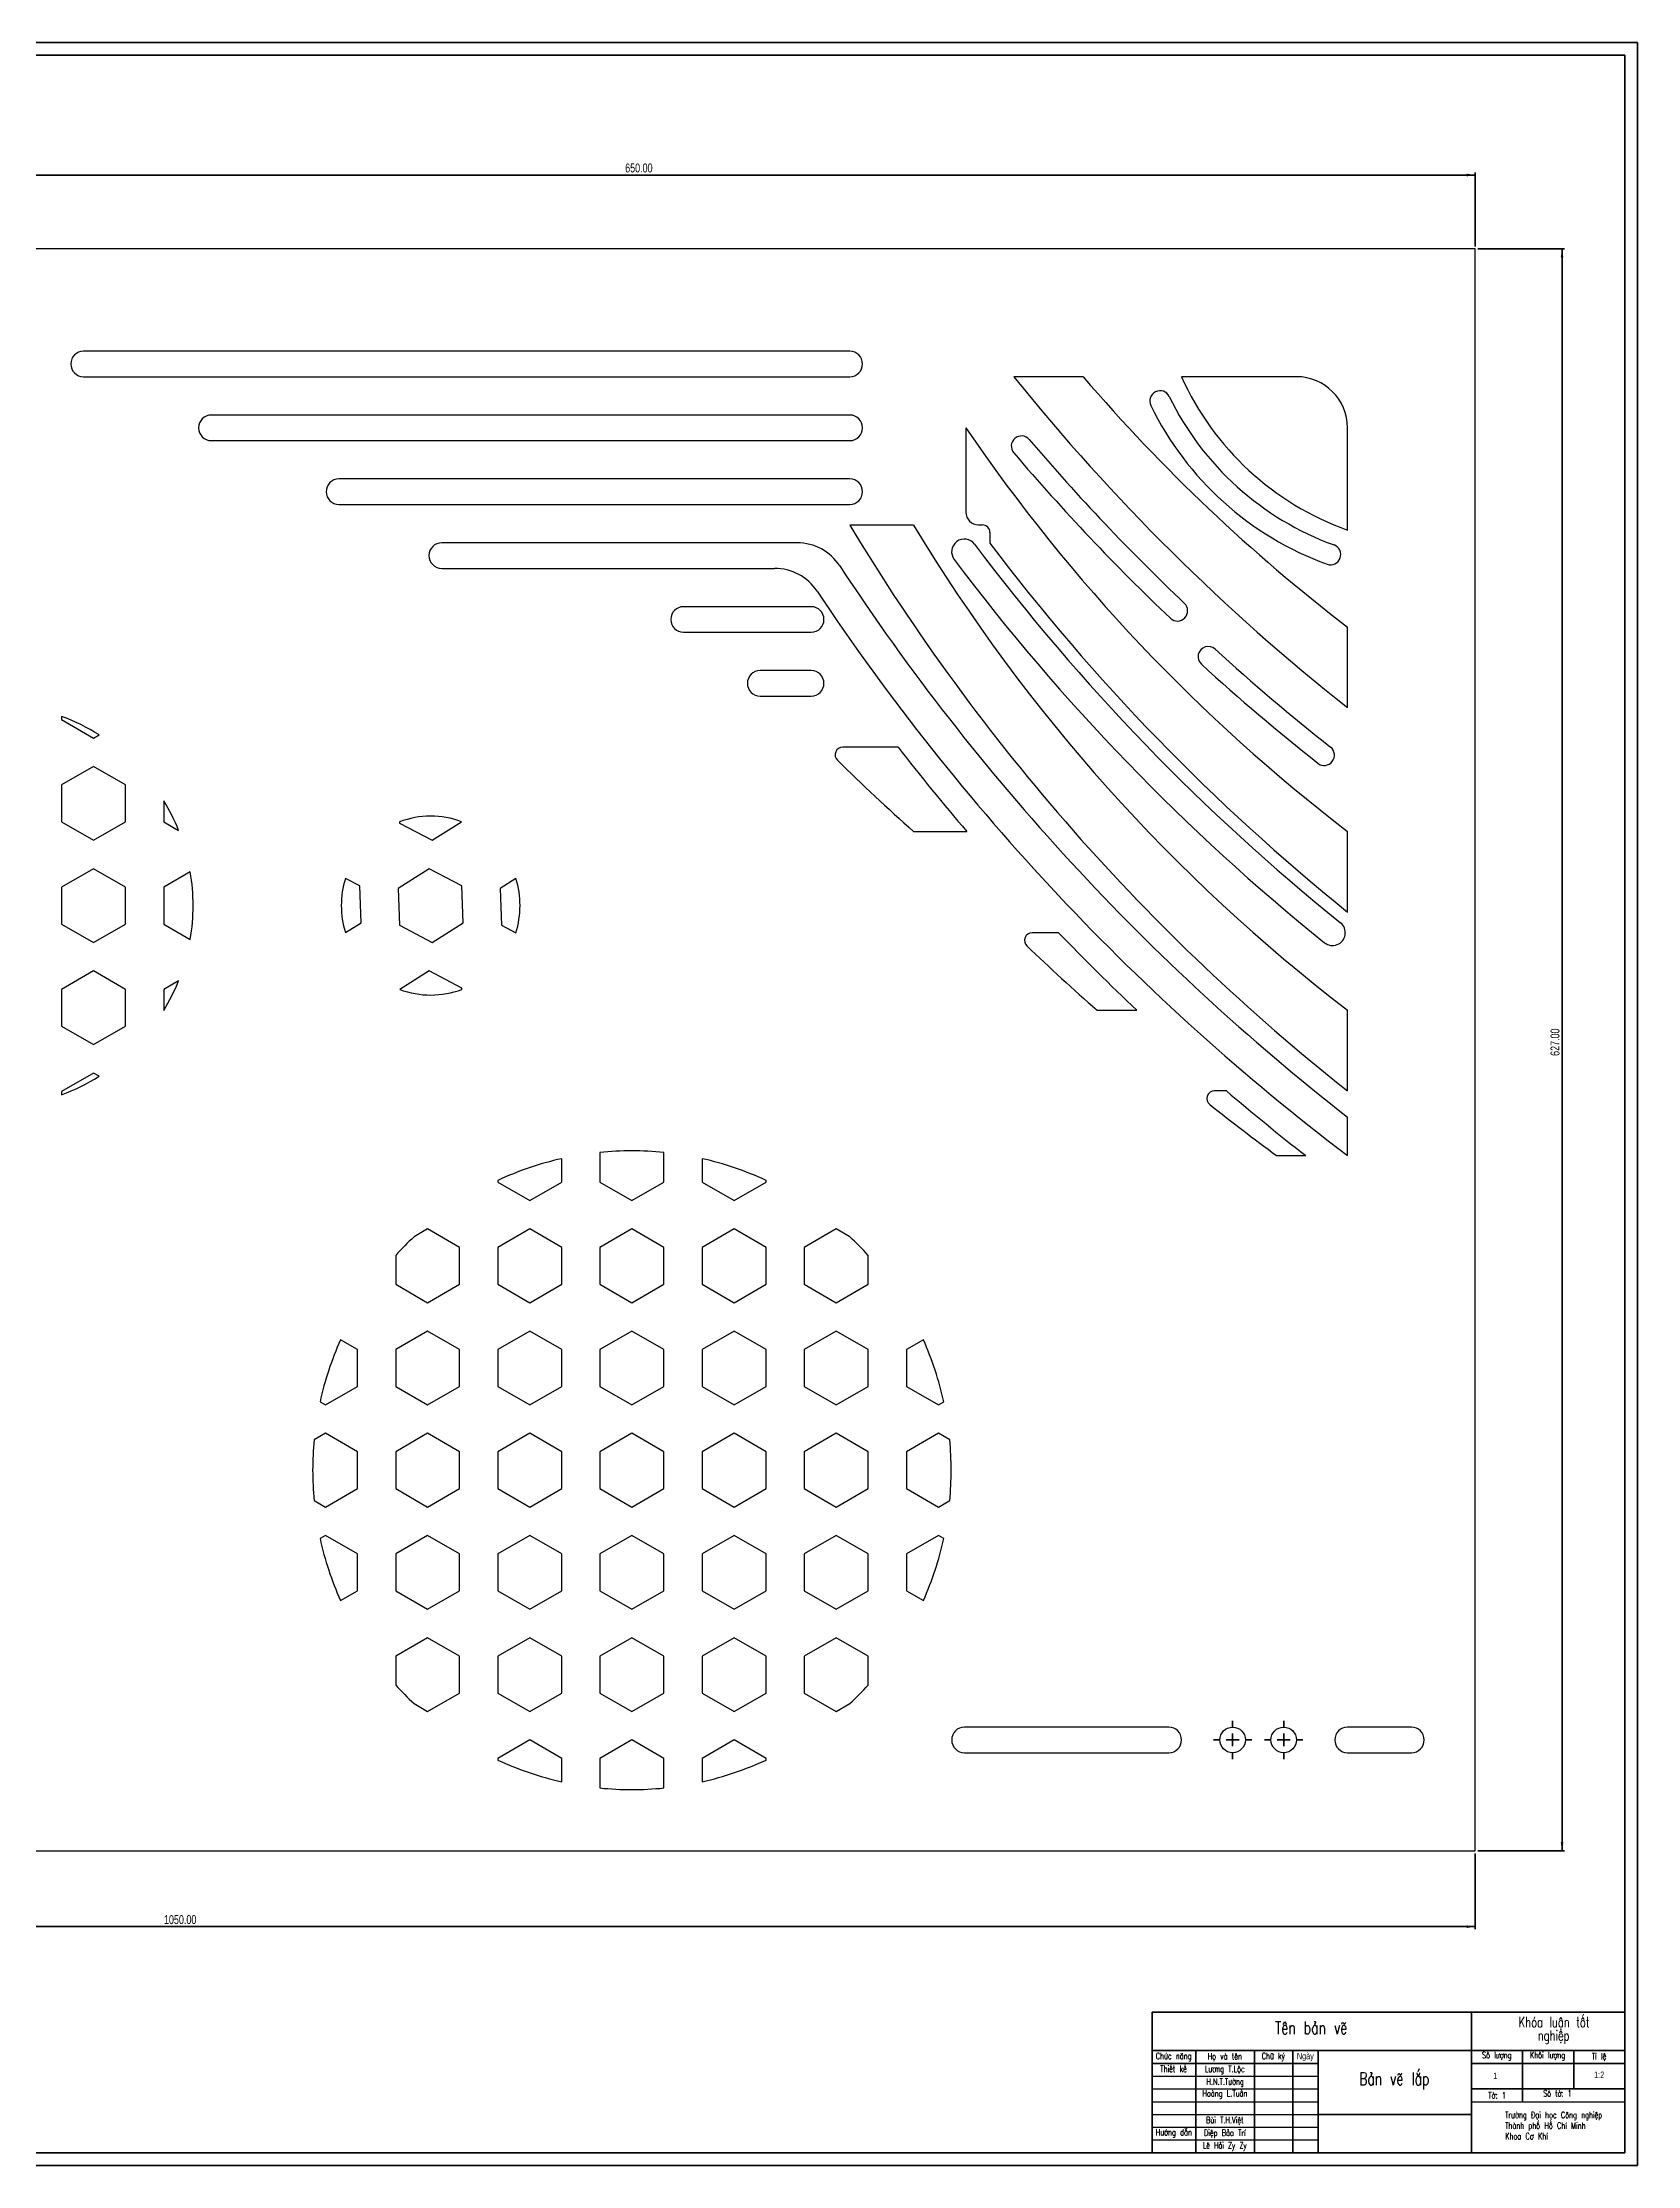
# Model space of a CAD drawing. Header units: millimetres. Extents: x 10 to 1179, y 5 to 836.
# Drawn here: x 554 to 1179, y 5 to 836 of the extents above; entities that cross this region are included whole.
import ezdxf

# ---------------------------------------------------------------- set-up
doc = ezdxf.new("R2010")
doc.units = ezdxf.units.MM
for name, color, linetype, lineweight in [('AM_0', 179, 'Continuous', 50), ('AM_5', 3, 'Continuous', 25), ('NET_DAM', 179, 'Continuous', 50), ('SLD-0', 179, 'Continuous', 50)]:
    doc.layers.add(name, color=color, linetype=linetype, lineweight=lineweight)
doc.styles.add('SLDTEXTSTYLE0', font='TXT', dxfattribs={"width": 0.710611, "bigfont": 'bigfont'})
doc.styles.add('SLDTEXTSTYLE1', font='TXT', dxfattribs={"width": 0.710611})
doc.styles.add('SLDTEXTSTYLE2', font='TXT', dxfattribs={"width": 0.657958, "bigfont": 'bigfont'})
doc.styles.add('SLDTEXTSTYLE3', font='TXT', dxfattribs={"width": 0.75})
doc.dimstyles.new('SLDDIMSTYLE0', dxfattribs={"dimtxt": 3.5, "dimasz": 3.302, "dimexe": 0, "dimexo": 0.0625, "dimgap": 0.875, "dimtad": 1, "dimrnd": 1e-09, "dimzin": 4, "dimdsep": 46, "dimtxsty": 'SLDTEXTSTYLE3', "dimsah": 1, "dimcen": 0.09, "dimadec": 0, "dimazin": 1, "dimtfac": 1, "dimtofl": 0, "dimtmove": 0, "dimatfit": 3, "dimfxl": 0, "dimfrac": 2, "dimtolj": 1, "dimtzin": 12, "dimarcsym": 0})

# ---------------------------------------------------------------- blocks, each defined once
blk = doc.blocks.new('_D')
at = {"layer": 'SLD-0'}
for p, q in [((65.43, 127.2), (65.43, 97.54)), ((1115.43, 127.2), (1115.43, 97.54)), ((65.43, 98.54), (1115.43, 98.54))]:
    blk.add_line(p, q, dxfattribs=at)
for points in [[(65.43, 98.54), (68.73, 98.03), (68.73, 99.05)], [(1115.43, 98.54), (1112.12, 99.05), (1112.12, 98.03)]]:
    blk.add_solid(points, dxfattribs=at)
at = {"layer": 'SLD-0', "insert": (602, 103.05), "char_height": 3.5, "attachment_point": 1, "style": 'SLDTEXTSTYLE3'}
blk.add_mtext('1050.00', dxfattribs=at)
blk = doc.blocks.new('_D_2')
at = {"layer": 'SLD-0'}
for p, q in [((465.43, 756.2), (465.43, 785.15)), ((1115.43, 784.15), (465.43, 784.15)), ((1115.43, 756.2), (1115.43, 785.15))]:
    blk.add_line(p, q, dxfattribs=at)
for points in [[(465.43, 784.15), (468.73, 783.64), (468.73, 784.66)], [(1115.43, 784.15), (1112.12, 784.66), (1112.12, 783.64)]]:
    blk.add_solid(points, dxfattribs=at)
at = {"layer": 'SLD-0', "insert": (782.58, 788.66), "char_height": 3.5, "attachment_point": 1, "style": 'SLDTEXTSTYLE3'}
blk.add_mtext('650.00', dxfattribs=at)
blk = doc.blocks.new('_D_3')
at = {"layer": 'SLD-0'}
for p, q in [((1116.43, 755.2), (1150.4, 755.2)), ((1149.4, 128.2), (1149.4, 755.2)), ((1116.43, 128.2), (1150.4, 128.2))]:
    blk.add_line(p, q, dxfattribs=at)
for points in [[(1149.4, 755.2), (1148.89, 751.9), (1149.91, 751.9)], [(1149.4, 128.2), (1149.91, 131.5), (1148.89, 131.5)]]:
    blk.add_solid(points, dxfattribs=at)
at = {"layer": 'SLD-0', "insert": (1144.89, 439.36), "char_height": 3.5, "attachment_point": 1, "rotation": 90, "style": 'SLDTEXTSTYLE3'}
blk.add_mtext('627.00', dxfattribs=at)
blk = doc.blocks.new('SW_CENTERMARKSYMBOL_0')
at = {"layer": 'SLD-0', "color": 0}
for p, q in [((-5, 0), (-7.5, 0)), ((0, 0), (-2.5, 0)), ((0, 5), (0, 7.5)), ((0, 0), (0, 2.5)), ((0, 0), (0, -2.5)), ((0, 0), (2.5, 0)), ((5, 0), (7.5, 0)), ((0, -5), (0, -7.5))]:
    blk.add_line(p, q, dxfattribs=at)
blk = doc.blocks.new('SW_CENTERMARKSYMBOL_1')
at = {"layer": 'SLD-0', "color": 0}
for p, q in [((-5, 0), (-7.5, 0)), ((0, 0), (-2.5, 0)), ((0, 5), (0, 7.5)), ((0, 0), (0, 2.5)), ((0, 0), (0, -2.5)), ((0, 0), (2.5, 0)), ((5, 0), (7.5, 0)), ((0, -5), (0, -7.5))]:
    blk.add_line(p, q, dxfattribs=at)

msp = doc.modelspace()

# ---------------------------------------------------------------- linework, layer by layer
at = {"color": 7, "linetype": 'Continuous', "lineweight": 25}
for p, q in [((1115.425, 755.198), (465.425, 755.198)), ((1115.425, 128.198), (1115.425, 755.198)), ((870.521, 715.198), (570.521, 715.198)), ((570.521, 705.198), (870.521, 705.198)), ((961.901, 705.198), (934.727, 705.198)), ((1045.425, 705.198), (1000.425, 705.198)), ((870.521, 690.198), (620.521, 690.198)), ((915.962, 685.233), (915.962, 652.22)), ((1065.425, 645.198), (1065.425, 685.198)), ((620.521, 680.198), (870.521, 680.198)), ((870.521, 665.198), (670.521, 665.198)), ((670.521, 655.198), (870.521, 655.198)), ((849.888, 640.198), (710.766, 640.198)), ((895.521, 647.117), (870.521, 647.117)), ((920.962, 647.22), (922.401, 647.22)), ((925.401, 644.22), (925.401, 639.992)), ((710.766, 630.198), (841.104, 630.198)), ((855.425, 615.198), (805.425, 615.198)), ((1065.425, 575.673), (1065.425, 607.232)), ((805.425, 605.198), (855.425, 605.198)), ((855.425, 590.198), (835.425, 590.198)), ((835.425, 580.198), (855.425, 580.198)), ((561.925, 572.257), (561.925, 570.981)), ((561.925, 570.981), (574.425, 563.764)), ((574.425, 563.764), (576.582, 565.009)), ((889.419, 560.198), (867.8, 560.198)), ((574.425, 552.631), (561.925, 545.414)), ((586.925, 545.414), (574.425, 552.631)), ((561.925, 545.414), (561.925, 530.981)), ((586.925, 530.981), (586.925, 545.414)), ((601.925, 539.243), (601.925, 530.981)), ((561.925, 530.981), (574.425, 523.764)), ((574.425, 523.764), (586.925, 530.981)), ((601.925, 530.981), (607.741, 527.623)), ((694.188, 530.989), (694.206, 530.515)), ((694.206, 530.515), (706.969, 523.774)), ((706.969, 523.774), (718.525, 531.04)), ((895.521, 527.232), (916.323, 527.232)), ((1065.425, 495.673), (1065.425, 527.232)), ((574.425, 512.631), (561.925, 505.414)), ((586.925, 505.414), (574.425, 512.631)), ((612.312, 511.411), (601.925, 505.414)), ((678.644, 505.88), (673.077, 508.821)), ((705.881, 512.621), (693.662, 504.938)), ((718.644, 505.88), (705.881, 512.621)), ((739.785, 508.788), (733.662, 504.938)), ((561.925, 505.414), (561.925, 490.981)), ((586.925, 490.981), (586.925, 505.414)), ((601.925, 505.414), (601.925, 490.981)), ((679.188, 491.457), (678.644, 505.88)), ((693.662, 504.938), (694.206, 490.515)), ((719.188, 491.457), (718.644, 505.88)), ((733.662, 504.938), (734.206, 490.515)), ((561.925, 490.981), (574.425, 483.764)), ((574.425, 483.764), (586.925, 490.981)), ((601.925, 490.981), (612.312, 484.984)), ((673.066, 487.607), (679.188, 491.457)), ((694.206, 490.515), (706.969, 483.774)), ((706.969, 483.774), (719.188, 491.457)), ((734.206, 490.515), (739.774, 487.574)), ((952.304, 487.574), (941.943, 487.574)), ((574.425, 472.631), (561.925, 465.414)), ((561.925, 465.414), (561.925, 450.981)), ((586.925, 465.414), (574.425, 472.631)), ((586.925, 450.981), (586.925, 465.414)), ((607.741, 468.772), (601.925, 465.414)), ((601.925, 465.414), (601.925, 457.152)), ((705.881, 472.621), (694.326, 465.356)), ((718.644, 465.88), (705.881, 472.621)), ((718.662, 465.407), (718.644, 465.88)), ((967.321, 457.232), (982.895, 457.232)), ((1065.425, 425.673), (1065.425, 457.232)), ((561.925, 450.981), (574.425, 443.764)), ((574.425, 443.764), (586.925, 450.981)), ((574.425, 432.631), (561.925, 425.414)), ((576.582, 431.386), (574.425, 432.631)), ((561.925, 425.414), (561.925, 424.139)), ((1018.009, 425.673), (1013.341, 425.673)), ((1065.425, 400.355), (1065.425, 415.413)), ((757.725, 389.981), (757.725, 399.135)), ((772.725, 401.571), (772.725, 389.981)), ((797.725, 389.981), (797.725, 401.571)), ((812.725, 399.135), (812.725, 389.981)), ((1037.611, 400.355), (1049.024, 400.355)), ((732.725, 390.638), (732.725, 389.981)), ((837.725, 389.981), (837.725, 390.638)), ((732.725, 389.981), (745.225, 382.764)), ((745.225, 382.764), (757.725, 389.981)), ((772.725, 389.981), (785.225, 382.764)), ((785.225, 382.764), (797.725, 389.981)), ((812.725, 389.981), (825.225, 382.764)), ((825.225, 382.764), (837.725, 389.981)), ((705.225, 371.631), (699.929, 368.574)), ((717.725, 364.414), (705.225, 371.631)), ((745.225, 371.631), (732.725, 364.414)), ((757.725, 364.414), (745.225, 371.631)), ((785.225, 371.631), (772.725, 364.414)), ((797.725, 364.414), (785.225, 371.631)), ((825.225, 371.631), (812.725, 364.414)), ((837.725, 364.414), (825.225, 371.631)), ((865.225, 371.631), (852.725, 364.414)), ((870.521, 368.574), (865.225, 371.631)), ((692.725, 361.273), (692.725, 349.981)), ((717.725, 349.981), (717.725, 364.414)), ((732.725, 364.414), (732.725, 349.981)), ((757.725, 349.981), (757.725, 364.414)), ((772.725, 364.414), (772.725, 349.981)), ((797.725, 349.981), (797.725, 364.414)), ((812.725, 364.414), (812.725, 349.981)), ((837.725, 349.981), (837.725, 364.414)), ((852.725, 364.414), (852.725, 349.981)), ((877.725, 349.981), (877.725, 361.273)), ((692.725, 349.981), (705.225, 342.764)), ((705.225, 342.764), (717.725, 349.981)), ((732.725, 349.981), (745.225, 342.764)), ((745.225, 342.764), (757.725, 349.981)), ((772.725, 349.981), (785.225, 342.764)), ((785.225, 342.764), (797.725, 349.981)), ((812.725, 349.981), (825.225, 342.764)), ((825.225, 342.764), (837.725, 349.981)), ((852.725, 349.981), (865.225, 342.764)), ((865.225, 342.764), (877.725, 349.981)), ((677.725, 324.414), (671.117, 328.23)), ((677.725, 309.981), (677.725, 324.414)), ((705.225, 331.631), (692.725, 324.414)), ((692.725, 324.414), (692.725, 309.981)), ((717.725, 324.414), (705.225, 331.631)), ((717.725, 309.981), (717.725, 324.414)), ((745.225, 331.631), (732.725, 324.414)), ((732.725, 324.414), (732.725, 309.981)), ((757.725, 324.414), (745.225, 331.631)), ((757.725, 309.981), (757.725, 324.414)), ((785.225, 331.631), (772.725, 324.414)), ((772.725, 324.414), (772.725, 309.981)), ((797.725, 324.414), (785.225, 331.631)), ((797.725, 309.981), (797.725, 324.414)), ((825.225, 331.631), (812.725, 324.414)), ((812.725, 324.414), (812.725, 309.981)), ((837.725, 324.414), (825.225, 331.631)), ((837.725, 309.981), (837.725, 324.414)), ((865.225, 331.631), (852.725, 324.414)), ((852.725, 324.414), (852.725, 309.981)), ((877.725, 324.414), (865.225, 331.631)), ((877.725, 309.981), (877.725, 324.414)), ((899.334, 328.23), (892.725, 324.414)), ((892.725, 324.414), (892.725, 309.981)), ((665.225, 302.764), (677.725, 309.981)), ((692.725, 309.981), (705.225, 302.764)), ((705.225, 302.764), (717.725, 309.981)), ((732.725, 309.981), (745.225, 302.764)), ((745.225, 302.764), (757.725, 309.981)), ((772.725, 309.981), (785.225, 302.764)), ((785.225, 302.764), (797.725, 309.981)), ((812.725, 309.981), (825.225, 302.764)), ((825.225, 302.764), (837.725, 309.981)), ((852.725, 309.981), (865.225, 302.764)), ((865.225, 302.764), (877.725, 309.981)), ((892.725, 309.981), (905.225, 302.764)), ((663.127, 303.975), (665.225, 302.764)), ((905.225, 302.764), (907.323, 303.975)), ((665.225, 291.631), (660.79, 289.071)), ((677.725, 284.414), (665.225, 291.631)), ((705.225, 291.631), (692.725, 284.414)), ((717.725, 284.414), (705.225, 291.631)), ((745.225, 291.631), (732.725, 284.414)), ((757.725, 284.414), (745.225, 291.631)), ((785.225, 291.631), (772.725, 284.414)), ((797.725, 284.414), (785.225, 291.631)), ((825.225, 291.631), (812.725, 284.414)), ((837.725, 284.414), (825.225, 291.631)), ((865.225, 291.631), (852.725, 284.414)), ((877.725, 284.414), (865.225, 291.631)), ((905.225, 291.631), (892.725, 284.414)), ((909.66, 289.071), (905.225, 291.631)), ((677.725, 269.981), (677.725, 284.414)), ((692.725, 284.414), (692.725, 269.981)), ((717.725, 269.981), (717.725, 284.414)), ((732.725, 284.414), (732.725, 269.981)), ((757.725, 269.981), (757.725, 284.414)), ((772.725, 284.414), (772.725, 269.981)), ((797.725, 269.981), (797.725, 284.414)), ((812.725, 284.414), (812.725, 269.981)), ((837.725, 269.981), (837.725, 284.414)), ((852.725, 284.414), (852.725, 269.981)), ((877.725, 269.981), (877.725, 284.414)), ((892.725, 284.414), (892.725, 269.981)), ((665.225, 262.764), (677.725, 269.981)), ((692.725, 269.981), (705.225, 262.764)), ((705.225, 262.764), (717.725, 269.981)), ((732.725, 269.981), (745.225, 262.764)), ((745.225, 262.764), (757.725, 269.981)), ((772.725, 269.981), (785.225, 262.764)), ((785.225, 262.764), (797.725, 269.981)), ((812.725, 269.981), (825.225, 262.764)), ((825.225, 262.764), (837.725, 269.981)), ((852.725, 269.981), (865.225, 262.764)), ((865.225, 262.764), (877.725, 269.981)), ((892.725, 269.981), (905.225, 262.764)), ((660.79, 265.324), (665.225, 262.764)), ((905.225, 262.764), (909.66, 265.324)), ((665.225, 251.631), (663.127, 250.42)), ((677.725, 244.414), (665.225, 251.631)), ((705.225, 251.631), (692.725, 244.414)), ((717.725, 244.414), (705.225, 251.631)), ((745.225, 251.631), (732.725, 244.414)), ((757.725, 244.414), (745.225, 251.631)), ((785.225, 251.631), (772.725, 244.414)), ((797.725, 244.414), (785.225, 251.631)), ((825.225, 251.631), (812.725, 244.414)), ((837.725, 244.414), (825.225, 251.631)), ((865.225, 251.631), (852.725, 244.414)), ((877.725, 244.414), (865.225, 251.631)), ((905.225, 251.631), (892.725, 244.414)), ((907.323, 250.42), (905.225, 251.631)), ((677.725, 229.981), (677.725, 244.414)), ((692.725, 244.414), (692.725, 229.981)), ((717.725, 229.981), (717.725, 244.414)), ((732.725, 244.414), (732.725, 229.981)), ((757.725, 229.981), (757.725, 244.414)), ((772.725, 244.414), (772.725, 229.981)), ((797.725, 229.981), (797.725, 244.414)), ((812.725, 244.414), (812.725, 229.981)), ((837.725, 229.981), (837.725, 244.414)), ((852.725, 244.414), (852.725, 229.981)), ((877.725, 229.981), (877.725, 244.414)), ((892.725, 244.414), (892.725, 229.981)), ((671.117, 226.165), (677.725, 229.981)), ((692.725, 229.981), (705.225, 222.764)), ((705.225, 222.764), (717.725, 229.981)), ((732.725, 229.981), (745.225, 222.764)), ((745.225, 222.764), (757.725, 229.981)), ((772.725, 229.981), (785.225, 222.764)), ((785.225, 222.764), (797.725, 229.981)), ((812.725, 229.981), (825.225, 222.764)), ((825.225, 222.764), (837.725, 229.981)), ((852.725, 229.981), (865.225, 222.764)), ((865.225, 222.764), (877.725, 229.981)), ((892.725, 229.981), (899.334, 226.165)), ((705.225, 211.631), (692.725, 204.414)), ((717.725, 204.414), (705.225, 211.631)), ((745.225, 211.631), (732.725, 204.414)), ((757.725, 204.414), (745.225, 211.631)), ((785.225, 211.631), (772.725, 204.414)), ((797.725, 204.414), (785.225, 211.631)), ((825.225, 211.631), (812.725, 204.414)), ((837.725, 204.414), (825.225, 211.631)), ((865.225, 211.631), (852.725, 204.414)), ((877.725, 204.414), (865.225, 211.631)), ((692.725, 204.414), (692.725, 193.122)), ((717.725, 189.981), (717.725, 204.414)), ((732.725, 204.414), (732.725, 189.981)), ((757.725, 189.981), (757.725, 204.414)), ((772.725, 204.414), (772.725, 189.981)), ((797.725, 189.981), (797.725, 204.414)), ((812.725, 204.414), (812.725, 189.981)), ((837.725, 189.981), (837.725, 204.414)), ((852.725, 204.414), (852.725, 189.981)), ((877.725, 193.122), (877.725, 204.414)), ((699.929, 185.821), (705.225, 182.764)), ((705.225, 182.764), (717.725, 189.981)), ((732.725, 189.981), (745.225, 182.764)), ((745.225, 182.764), (757.725, 189.981)), ((772.725, 189.981), (785.225, 182.764)), ((785.225, 182.764), (797.725, 189.981)), ((812.725, 189.981), (825.225, 182.764)), ((825.225, 182.764), (837.725, 189.981)), ((852.725, 189.981), (865.225, 182.764)), ((865.225, 182.764), (870.521, 185.821)), ((995.425, 176.631), (915.425, 176.631)), ((1090.425, 176.631), (1065.425, 176.631)), ((745.225, 171.631), (732.725, 164.414)), ((757.725, 164.414), (745.225, 171.631)), ((785.225, 171.631), (772.725, 164.414)), ((797.725, 164.414), (785.225, 171.631)), ((825.225, 171.631), (812.725, 164.414)), ((837.725, 164.414), (825.225, 171.631)), ((915.425, 166.631), (995.425, 166.631)), ((1065.425, 166.631), (1090.425, 166.631)), ((732.725, 164.414), (732.725, 163.757)), ((757.725, 155.26), (757.725, 164.414)), ((772.725, 164.414), (772.725, 152.824)), ((797.725, 152.824), (797.725, 164.414)), ((812.725, 164.414), (812.725, 155.26)), ((837.725, 163.757), (837.725, 164.414)), ((65.425, 128.198), (1115.425, 128.198))]:
    msp.add_line(p, q, dxfattribs=at)
for centre in [(1020.425, 171.631), (1040.425, 171.631)]:
    msp.add_circle(centre, 5, dxfattribs=at)
for centre, radius, start, end in [((570.521, 710.198), 5, 90, 270), ((870.521, 710.198), 5, 270, 90), ((1575.781, 1221.355), 823.024, 218.83998, 231.676715), ((1480.774, 1149.828), 683.319, 220.593823, 232.566562), ((992, 695.735), 4, 25.93444, 205.93444), ((1103.233, 751.365), 112.698, 204.183009, 250.398211), ((1045.425, 685.198), 20, 0, 90), ((620.521, 685.198), 5, 90, 270), ((870.521, 685.198), 5, 270, 90), ((1099.645, 748.084), 123.698, 205.93444, 250.025761), ((1099.645, 748.084), 115.698, 205.93444, 250.025761), ((1480.774, 1069.828), 683.319, 214.251979, 232.566562), ((937.76, 678.019), 4, 40.417608, 220.417608), ((1575.781, 1221.355), 842.024, 220.417608, 226.489403), ((1575.781, 1221.355), 834.024, 220.417608, 226.489403), ((670.521, 660.198), 5, 90, 270), ((870.521, 660.198), 5, 270, 90), ((920.962, 652.22), 5, 180, 270), ((710.766, 635.198), 5, 90, 270), ((849.888, 620.198), 20, 33.258294, 90), ((1575.781, 1071.355), 823.024, 211.028338, 231.676715), ((1480.774, 999.828), 683.319, 211.075876, 232.566562), ((915.401, 636.645), 5, 36.896367, 216.896367), ((922.401, 644.22), 3, 0, 90), ((1582.525, 1137.47), 824.194, 217.127649, 231.141388), ((1582.525, 1137.47), 839.194, 216.896367, 231.175503), ((1582.525, 1137.47), 829.194, 216.896367, 231.175503), ((1058.756, 635.586), 4, 250.025761, 70.025761), ((841.104, 610.198), 20, 33.6182, 90), ((1617.526, 1123.642), 898, 213.258294, 232.061774), ((805.425, 610.198), 5, 90, 270), ((855.425, 610.198), 5, 270, 90), ((1613.892, 1123.99), 908, 213.6182, 232.840338), ((998.811, 613.581), 4, 226.489403, 46.489403), ((1010.899, 595.604), 4, 47.618478, 227.618478), ((1575.781, 1214.63), 834.024, 227.618478, 231.689992), ((835.425, 585.198), 5, 90, 270), ((855.425, 585.198), 5, 270, 90), ((1575.781, 1214.63), 842.024, 227.618478, 231.689992), ((534.425, 498.198), 79, 57.748759, 69.628776), ((867.8, 557.198), 3, 90, 225.344188), ((1613.892, 1123.99), 918, 217.890433, 220.546427), ((1056.276, 557.059), 4, 231.689992, 51.689992), ((1366.567, 1061.993), 712.639, 225.344188, 228.624728), ((534.425, 498.198), 79, 21.868451, 31.303138), ((706.425, 498.198), 35, 69.775397, 110.464702), ((534.425, 498.198), 79, 350.371224, 9.628776), ((706.425, 498.198), 35, 162.330406, 197.612455), ((706.425, 498.198), 35, 342.330406, 17.612455), ((1059.538, 487.574), 5, 231.175503, 51.175503), ((941.943, 484.574), 3, 90, 226.444033), ((1651.172, 1230.485), 1032.266, 226.444033, 228.51103), ((1613.892, 1123.99), 918, 223.889038, 226.578493), ((534.425, 498.198), 79, 328.696862, 338.131549), ((706.425, 498.198), 35, 249.775397, 290.464702), ((534.425, 498.198), 79, 290.371224, 302.251241), ((1013.341, 422.673), 3, 90, 231.706167), ((1613.892, 1123.99), 918, 229.525489, 232.0245), ((1651.172, 1230.485), 1032.266, 231.706167, 233.53135), ((785.225, 277.198), 125, 102.709033, 114.834587), ((785.225, 277.198), 125, 84.26083, 95.73917), ((785.225, 277.198), 125, 65.165413, 77.290967), ((785.225, 277.198), 125, 133.028955, 137.731416), ((785.225, 277.198), 125, 42.268584, 46.971045), ((785.225, 277.198), 125, 155.90457, 167.630176), ((785.225, 277.198), 125, 12.369824, 24.09543), ((785.225, 277.198), 125, 174.549457, 185.450543), ((785.225, 277.198), 125, 354.549457, 5.450543), ((785.225, 277.198), 125, 192.369824, 204.09543), ((785.225, 277.198), 125, 335.90457, 347.630176), ((785.225, 277.198), 125, 222.268584, 226.971045), ((785.225, 277.198), 125, 313.028955, 317.731416), ((915.425, 171.631), 5, 90, 270), ((995.425, 171.631), 5, 270, 90), ((1065.425, 171.631), 5, 90, 270), ((1090.425, 171.631), 5, 270, 90), ((785.225, 277.198), 125, 245.165413, 257.290967), ((785.225, 277.198), 125, 282.709033, 294.834587), ((785.225, 277.198), 125, 264.26083, 275.73917)]:
    msp.add_arc(centre, radius, start, end, dxfattribs=at)
at = {"layer": 'AM_5'}
for p, q in [((988.965, 40.035), (1053.965, 40.035)), ((988.965, 35.035), (1053.965, 35.035)), ((988.965, 30.035), (1053.965, 30.035)), ((988.965, 25.035), (1053.965, 25.035)), ((1113.965, 30.035), (1173.965, 30.035)), ((988.965, 20.035), (1053.965, 20.035)), ((988.965, 15.035), (1053.965, 15.035))]:
    msp.add_line(p, q, dxfattribs=at)
at = {"layer": 'NET_DAM'}
for p, q in [((988.965, 10.035), (988.965, 65.035)), ((1113.965, 65.035), (1113.965, 10.035)), ((988.965, 50.035), (1173.965, 50.035)), ((988.965, 50.035), (1173.965, 50.035)), ((1005.965, 10.035), (1005.965, 50.035)), ((1028.965, 10.035), (1028.965, 50.035)), ((1043.965, 10.035), (1043.965, 50.035)), ((1053.965, 10.035), (1053.965, 50.035)), ((1133.965, 50.035), (1133.965, 30.035)), ((1153.965, 50.035), (1153.965, 35.035)), ((988.965, 45.035), (1053.965, 45.035)), ((1113.965, 45.035), (1173.965, 45.035)), ((1113.965, 45.035), (1173.965, 45.035)), ((1113.965, 35.035), (1173.965, 35.035)), ((1053.965, 25.035), (1113.965, 25.035))]:
    msp.add_line(p, q, dxfattribs=at)
at = {"layer": 'SLD-0'}
for p, q in [((9.965, 836.035), (1178.965, 836.035)), ((14.965, 831.035), (1173.965, 831.035)), ((1173.965, 831.035), (1173.965, 10.035)), ((1178.965, 836.035), (1178.965, 5.035)), ((988.965, 65.035), (1173.965, 65.035)), ((1173.965, 65.035), (1173.965, 50.035)), ((1173.965, 50.035), (1173.965, 45.035)), ((1173.965, 45.035), (1173.965, 40.035)), ((1173.965, 40.035), (1173.965, 35.035)), ((1173.965, 35.035), (1173.965, 30.035)), ((1173.965, 30.035), (1173.965, 25.035)), ((1173.965, 25.035), (1173.965, 20.035)), ((1173.965, 20.035), (1173.965, 15.035)), ((1173.965, 10.035), (14.965, 10.035)), ((988.965, 10.035), (1005.965, 10.035)), ((1005.965, 10.035), (1028.965, 10.035)), ((1028.965, 10.035), (1043.965, 10.035)), ((1043.965, 10.035), (1053.965, 10.035)), ((1053.965, 10.035), (1113.965, 10.035)), ((1113.965, 10.035), (1133.965, 10.035)), ((1133.965, 10.035), (1153.965, 10.035)), ((1153.965, 10.035), (1173.965, 10.035)), ((1173.965, 15.035), (1173.965, 10.035)), ((1178.965, 5.035), (9.965, 5.035))]:
    msp.add_line(p, q, dxfattribs=at)

# ---------------------------------------------------------------- block references
for name, p in [('SW_CENTERMARKSYMBOL_0', (1020.425, 171.631)), ('SW_CENTERMARKSYMBOL_1', (1040.425, 171.631))]:
    msp.add_blockref(name, p, dxfattribs=at)

# ---------------------------------------------------------------- texts
at = {"layer": 'AM_0', "char_height": 2.5}
for s, insert, attachment_point, style in [('1', (1124.049, 41.419), 3, 'SLDTEXTSTYLE1'), ('Trường Đại học Công nghiệp', (1127.15, 26.086), 1, 'SLDTEXTSTYLE0'), ('Thành phố Hồ Chí Minh', (1127.15, 21.936), 1, 'SLDTEXTSTYLE0'), ('Khoa Cơ Khí', (1127.15, 17.786), 1, 'SLDTEXTSTYLE0')]:
    msp.add_mtext(s, dxfattribs=dict(at, insert=insert, attachment_point=attachment_point, style=style))
at = {"layer": 'NET_DAM', "attachment_point": 2}
for s, insert, char_height, style in [('Khóa luận tốt', (1146.3, 63.199), 4, 'SLDTEXTSTYLE0'), ('Số lượng', (1123.83, 49.521), 2.5, 'SLDTEXTSTYLE0'), ('Khối lượng', (1143.727, 49.521), 2.5, 'SLDTEXTSTYLE0'), ('nghiệp', (1146.12, 57.949), 4, 'SLDTEXTSTYLE0'), ('Chức năng', (997.335, 49.159), 2.5, 'SLDTEXTSTYLE0'), ('Thiết kế', (997.294, 44.147), 2.5, 'SLDTEXTSTYLE0'), ('Họ và tên', (1017.339, 49.038), 2.5, 'SLDTEXTSTYLE0'), ('Chữ ký', (1036.372, 49.159), 2.5, 'SLDTEXTSTYLE0'), ('Ngày', (1048.893, 49.13), 2.5, 'SLDTEXTSTYLE1'), ('Tỉ lệ', (1163.897, 49.067), 2.5, 'SLDTEXTSTYLE0'), ('1:2', (1163.931, 41.808), 2.5, 'SLDTEXTSTYLE1'), ('Tờ: 1', (1123.975, 33.756), 2.5, 'SLDTEXTSTYLE0'), ('Số tờ: 1', (1147.598, 34.516), 2.5, 'SLDTEXTSTYLE2'), ('Hướng dẫn', (997.392, 19.314), 2.5, 'SLDTEXTSTYLE0')]:
    msp.add_mtext(s, dxfattribs=dict(at, insert=insert, char_height=char_height, style=style))
at = {"layer": 'SLD-0', "attachment_point": 2}
for s, insert, char_height, style in [('Tên bản vẽ', (1051.167, 61.475), 5, 'SLDTEXTSTYLE0'), ('Lương T.Lộc', (1017.374, 44.126), 2.5, 'SLDTEXTSTYLE0'), ('Bản vẽ lắp', (1083.724, 41.5), 5, 'SLDTEXTSTYLE0'), ('Hoàng L.Tuấn', (1017.403, 34.521), 2.5, 'SLDTEXTSTYLE0'), ('H.N.T.Tường', (1017.48, 39.13), 2.5, 'SLDTEXTSTYLE0'), ('Diệp Bảo Trí', (1017.385, 19.112), 2.5, 'SLDTEXTSTYLE0'), ('Bùi T.H.Việt', (1017.353, 24.067), 2.5, 'SLDTEXTSTYLE0'), ('Lê Hải Zy Zy', (1017.345, 14.159), 2.5, 'SLDTEXTSTYLE2')]:
    msp.add_mtext(s, dxfattribs=dict(at, insert=insert, char_height=char_height, style=style))

# ---------------------------------------------------------------- dimensions: what is measured, and where the dimension line sits
at = {"layer": 'SLD-0'}
for base, p1, p2, angle, picture, middle in [((465.425, 784.153), (1115.425, 755.198), (465.425, 755.198), 0, '_D_2', (789.692, 784.153)), ((1149.401, 755.198), (1115.425, 128.198), (1115.425, 755.198), 90, '_D_3', (1149.401, 446.469)), ((1115.425, 98.541), (65.425, 128.198), (1115.425, 128.198), 0, '_D', (610.41, 98.541))]:
    dim = msp.add_linear_dim(base=base, p1=p1, p2=p2, angle=angle, dimstyle='SLDDIMSTYLE0', dxfattribs=at)
    dim.commit()
    dim.dimension.update_dxf_attribs({"geometry": picture, "text_midpoint": middle, "dimtype": 160})

doc.saveas('drawing.dxf')
